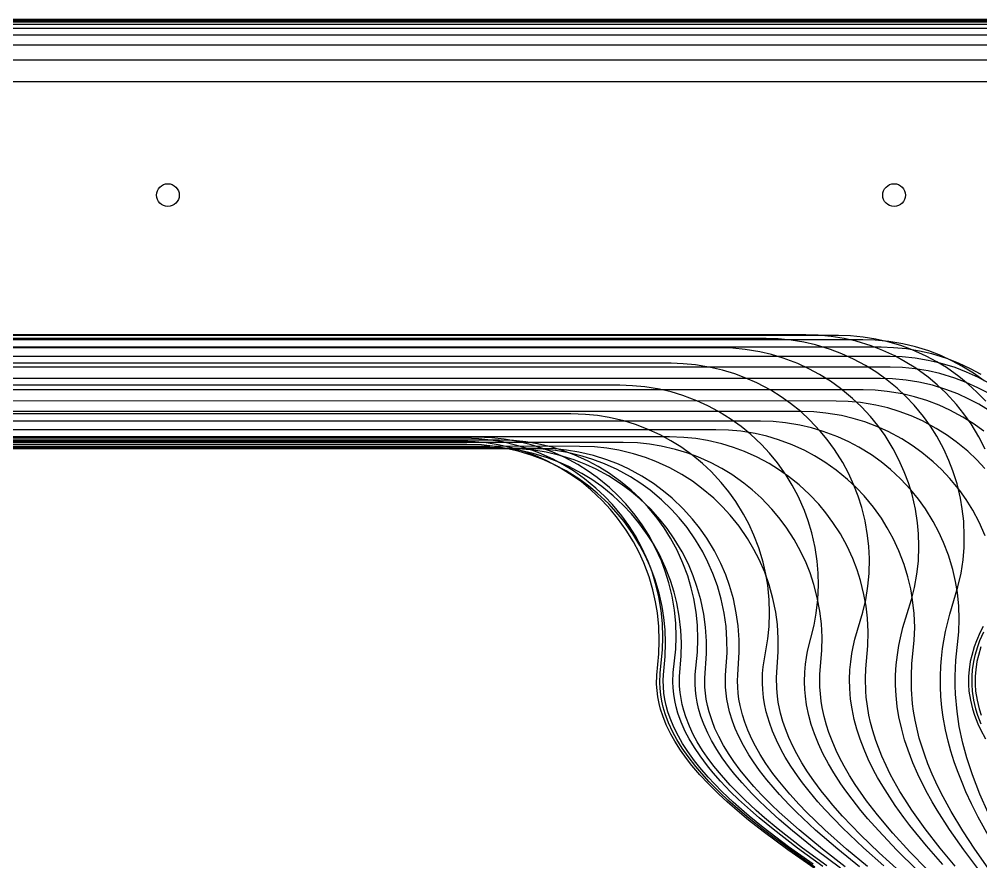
# Model space of a CAD drawing. Header units: millimetres. Extents: x -115 to 2139, y -188 to 1692.
# Drawn here: x 404.8 to 743.8, y 109.4 to 406.4 of the extents above; entities that cross this region are included whole.
import ezdxf

# ---------------------------------------------------------------- set-up
doc = ezdxf.new("R2010")
doc.units = ezdxf.units.MM
doc.layers.add('LABEL', color=7, linetype='Continuous')
doc.layers.add('OUTLINE', color=7, linetype='Continuous')

msp = doc.modelspace()

# ---------------------------------------------------------------- linework, layer by layer
at = {"layer": 'LABEL', "color": 9}
for points in [[(25.13794, 406.39973), (889.53203, 406.39753)], [(25.13794, 406.39973), (889.53203, 406.39753)], [(25.24987, 406.39971), (889.42007, 406.3975)], [(25.24987, 406.39971), (889.42007, 406.3975)], [(25.67179, 406.39915), (889.34009, 406.39157)], [(25.67179, 406.39915), (888.99807, 406.39695)], [(26.61032, 406.39538), (888.05935, 406.39318)], [(26.61032, 406.39538), (888.05935, 406.39318)], [(28.27214, 406.38008), (886.82437, 406.37112)], [(28.27214, 406.38008), (886.82437, 406.37112)], [(30.86388, 406.33421), (884.31711, 406.32387)], [(30.86388, 406.33421), (884.31711, 406.32387)], [(34.5922, 406.22121), (880.71045, 406.20888)], [(34.5922, 406.22121), (880.71045, 406.20888)], [(39.66375, 405.97844), (875.80455, 405.9634)], [(39.66375, 405.97844), (875.80455, 405.9634)], [(46.28518, 405.50699), (869.46397, 405.48683)], [(46.28518, 405.50699), (869.46397, 405.48683)], [(54.66313, 404.6597), (861.94883, 404.61579)], [(54.66313, 404.6597), (861.94883, 404.61579)], [(65.00427, 403.22761), (849.33574, 403.22787)], [(65.00427, 403.22761), (851.94605, 403.17815)], [(77.51524, 400.92451), (836.82477, 400.92478)], [(77.51524, 400.92451), (836.82477, 400.92478)], [(92.40269, 397.37), (821.93732, 397.37027)], [(92.40269, 397.37), (821.93732, 397.37027)], [(109.54604, 392.06779), (804.46674, 392.07095)], [(109.54604, 392.06779), (804.46674, 392.07095)], [(745.37815, 254.85418), (743.14925, 259.2199), (740.39697, 263.74781), (737.8782, 267.32137), (735.22465, 270.62831), (731.63236, 274.5235), (728.45746, 277.52925), (725.20308, 280.24701), (720.91229, 283.35605), (717.20631, 285.67559), (713.4793, 287.69712), (709.27133, 289.64516), (705.19277, 291.21992), (699.87481, 292.85444), (695.61586, 293.84228), (691.04017, 294.59397), (686.42476, 295.04102), (682.08783, 295.18807), (315.98346, 295.19246)], [(747.08641, 117.46853), (742.88287, 125.13537), (740.52101, 129.85526), (738.56378, 134.09785), (737.18847, 137.3202), (735.56716, 141.47093), (734.45179, 144.63283), (733.25293, 148.43217), (732.28745, 151.94101), (731.37178, 155.8758), (730.54355, 160.40328), (730.08151, 163.80643), (729.73212, 167.61262), (729.56796, 171.05952), (729.55686, 174.84882), (729.69965, 178.29871), (729.91379, 180.9995), (730.32885, 184.53999), (730.74719, 187.24467), (731.38838, 190.60145), (732.89024, 196.70737), (735.7681, 206.26854), (736.83853, 211.09366), (737.5481, 215.85364), (737.90932, 220.13086), (738.00383, 224.0323), (737.77491, 229.48976), (737.29975, 233.75582), (736.63583, 237.60151), (735.42622, 242.6613), (733.96989, 247.24823), (732.56484, 250.88911), (730.78196, 254.79377), (728.31116, 259.37196), (726.09154, 262.89358), (723.58524, 266.37834), (720.27347, 270.39042), (717.413, 273.41471), (714.27846, 276.34724), (710.25147, 279.64086), (706.85879, 282.05298), (703.21503, 284.32192), (698.97603, 286.60047), (694.82967, 288.48038), (690.81506, 289.99957), (685.58522, 291.57597), (681.39978, 292.52847), (676.90521, 293.25315), (672.37304, 293.6841), (668.11497, 293.82584), (303.65534, 293.83007)], [(745.59476, 271.71027), (742.45964, 274.97955), (739.4134, 277.78563), (736.10222, 280.4829), (731.66312, 283.61814), (728.35112, 285.64472), (724.58169, 287.65234), (719.62102, 289.87204), (715.61228, 291.34484), (711.01859, 292.69584), (706.85326, 293.6388), (702.38085, 294.3562), (697.87139, 294.7828), (693.63485, 294.92311), (326.93281, 294.9273)], [(744.99824, 278.91769), (741.2622, 281.58873), (737.12975, 284.13684), (733.65821, 285.9936), (729.72325, 287.80099), (725.4375, 289.45112), (720.80039, 290.88889), (716.33133, 291.94718), (711.41241, 292.76158), (706.57855, 293.21305), (702.21718, 293.34868), (335.76621, 293.34759)], [(743.07997, 106.49021), (737.80112, 113.54186), (732.7615, 120.75719), (728.39897, 127.59651), (726.65789, 130.54969), (724.4558, 134.53579), (721.62215, 140.23882), (719.87691, 144.22613), (718.16344, 148.70224), (716.96331, 152.35629), (715.9245, 156.10426), (714.95527, 160.53019), (714.38028, 164.09775), (713.96447, 168.01529), (713.78213, 171.64984), (713.79385, 175.19048), (713.99952, 178.82155), (714.39201, 182.38947), (714.90973, 185.62476), (715.45898, 188.32824), (716.37715, 192.01779), (719.4364, 201.8291), (720.46254, 206.03859), (721.30726, 210.82236), (721.7962, 215.39165), (721.98338, 220.63953), (721.84678, 224.97014), (721.48438, 228.89267), (720.7413, 233.69328), (719.55935, 238.80975), (718.30291, 242.95633), (716.83882, 246.89488), (714.97021, 251.09319), (712.9569, 254.92978), (710.06136, 259.62179), (707.53485, 263.14168), (704.87887, 266.39767), (701.75621, 269.7691), (698.61323, 272.75146), (694.3593, 276.25905), (690.83267, 278.77614), (686.92798, 281.19913), (683.22553, 283.18599), (679.28871, 284.99547), (674.1309, 286.94386), (669.98097, 288.1892), (665.8896, 289.1465), (660.7069, 289.99199), (656.39348, 290.40094), (651.89851, 290.54859), (290.41213, 290.54859)], [(743.9211, 281.17051), (740.18219, 283.20905), (735.95951, 285.17365), (731.86565, 286.76193), (726.52655, 288.41059), (722.24993, 289.40703), (717.65474, 290.1653), (713.0193, 290.61627), (708.66338, 290.76461), (342.26961, 290.76903)], [(730.37573, 108.41665), (724.61831, 115.03621), (718.84623, 122.16424), (716.70692, 124.98349), (713.68055, 129.19208), (711.68479, 132.148), (709.25048, 136.00556), (707.44155, 139.10424), (706.02133, 141.72224), (704.12306, 145.55836), (702.64879, 148.91408), (701.24765, 152.56552), (700.09786, 156.10388), (699.17261, 159.57979), (698.41406, 163.27402), (697.92597, 166.66923), (697.61674, 170.45969), (697.55384, 173.69275), (697.68427, 177.08366), (697.94257, 179.88197), (698.35134, 182.75768), (698.8, 185.1478), (699.43838, 187.90098), (702.23284, 197.33745), (703.24511, 201.77456), (704.00226, 206.5258), (704.4136, 211.05848), (704.51884, 216.25828), (704.32022, 220.5449), (703.9062, 224.42432), (703.02629, 229.55022), (701.86979, 234.22035), (700.57519, 238.31162), (699.07977, 242.19522), (697.18322, 246.33255), (695.14967, 250.11133), (692.23664, 254.73013), (689.70274, 258.19335), (687.21428, 261.19816), (683.46101, 265.16453), (680.30373, 268.07075), (676.76513, 270.93305), (673.373, 273.34387), (669.72992, 275.61157), (664.90613, 278.1709), (660.98581, 279.91605), (657.08767, 281.37318), (652.73359, 282.69844), (648.55693, 283.68334), (643.16827, 284.56734), (638.89585, 284.96849), (634.639, 285.11015), (277.07046, 285.11438)], [(746.67521, 278.1254), (742.97215, 280.11312), (738.79371, 282.02824), (734.74585, 283.57616), (729.47022, 285.18259), (725.2466, 286.15335), (720.70993, 286.89199), (716.13455, 287.33126), (711.83555, 287.47574), (345.58799, 287.48005)], [(746.49439, 274.52517), (742.81228, 276.48378), (738.6596, 278.37057), (734.63845, 279.89539), (729.39962, 281.47766), (725.20669, 282.43373), (720.70385, 283.16114), (716.1632, 283.59371), (711.89709, 283.73599), (345.50948, 283.74023)], [(747.1749, 268.18248), (743.0633, 270.69391), (739.61132, 272.52363), (735.70046, 274.30445), (731.44276, 275.9301), (726.83769, 277.34639), (722.01776, 278.46457), (717.51831, 279.19086), (712.72093, 279.63549), (708.39274, 279.76906), (341.86504, 279.76796)], [(721.24198, 106.60119), (714.25318, 113.49705), (707.72239, 120.38454), (704.01344, 124.57451), (701.55361, 127.50253), (698.45433, 131.41045), (696.27439, 134.34238), (694.49693, 136.87788), (691.99052, 140.73346), (690.10094, 143.93217), (688.16106, 147.58397), (686.564, 151.00083), (685.17936, 154.43013), (684.05667, 157.73361), (683.17317, 160.92095), (682.38948, 164.68681), (681.95999, 167.72464), (681.75679, 170.06814), (681.66142, 172.84044), (681.75493, 176.26638), (682.00536, 179.07221), (682.32845, 181.35981), (682.75448, 183.64025), (685.02874, 192.74208), (685.80187, 197.01895), (686.3577, 201.85996), (686.57334, 206.85962), (686.47737, 211.07341), (686.1099, 215.40403), (685.38567, 220.22273), (684.22145, 225.35994), (682.97759, 229.52433), (681.61879, 233.2348), (679.37367, 238.28922), (677.3364, 242.12834), (675.1342, 245.72217), (672.08176, 250.01505), (669.33038, 253.37946), (666.46544, 256.47097), (662.62956, 260.08099), (659.27118, 262.83972), (655.85503, 265.30857), (651.38502, 268.0952), (647.55037, 270.14086), (643.71598, 271.89094), (638.78586, 273.74572), (634.6242, 274.99867), (630.52084, 275.96186), (625.32252, 276.81257), (620.99586, 277.22406), (616.48697, 277.37262), (263.5731, 277.37371)], [(744.85966, 261.22731), (741.14968, 263.8924), (737.4979, 266.17589), (732.89719, 268.64191), (729.09074, 270.36148), (724.81851, 271.97847), (720.4499, 273.31334), (716.25877, 274.30541), (710.85087, 275.19588), (706.56292, 275.59998), (702.29048, 275.74268), (335.13608, 275.74694)], [(745.2253, 248.06554), (742.36216, 251.12797), (739.22118, 254.09821), (735.18179, 257.435), (731.77569, 259.87928), (728.1151, 262.17889), (723.26496, 264.77469), (719.32109, 266.54501), (715.02609, 268.14971), (711.01462, 269.36799), (706.80876, 270.36739), (701.3813, 271.26447), (697.07754, 271.67157), (692.78921, 271.81533), (325.27813, 271.81963)], [(745.40919, 224.31111), (743.26761, 229.09796), (740.96728, 233.36907), (738.67525, 237.03899), (736.39342, 240.24346), (732.90793, 244.50585), (729.94273, 247.65694), (727.07853, 250.35356), (723.03758, 253.69587), (719.62979, 256.14426), (715.96707, 258.44779), (711.11371, 261.04808), (707.16697, 262.82149), (702.86861, 264.42903), (698.85386, 265.64947), (694.64442, 266.65065), (689.21221, 267.54934), (684.9046, 267.95718), (680.61242, 268.1012), (312.91073, 268.1055)], [(709.62801, 107.95106), (702.46565, 114.31351), (695.05852, 121.35425), (688.86501, 127.78834), (686.39313, 130.55538), (683.25748, 134.28574), (680.97241, 137.20063), (679.1416, 139.69194), (676.82758, 143.09445), (674.85907, 146.28687), (673.41462, 148.87185), (671.7481, 152.21883), (670.3652, 155.44201), (669.26006, 158.49414), (668.18816, 162.22663), (667.57577, 165.06182), (667.21682, 167.33625), (666.94131, 170.09448), (666.84066, 172.34917), (666.90503, 175.73552), (667.09814, 178.05829), (667.3876, 180.21432), (668.75526, 188.03028), (669.19144, 192.3241), (669.37122, 197.15966), (669.23046, 201.73501), (668.70084, 206.93894), (668.05449, 210.80927), (667.08806, 215.01559), (665.57847, 220.02383), (663.84702, 224.54235), (662.04782, 228.46537), (660.19985, 231.9269), (657.44609, 236.37417), (655.00637, 239.77512), (652.28002, 243.12089), (648.71197, 246.94585), (645.65593, 249.80581), (642.32953, 252.55577), (638.08415, 255.61159), (634.52912, 257.82077), (630.73037, 259.86934), (625.97062, 262.03872), (622.05307, 263.51231), (617.92779, 264.78086), (612.8364, 265.98051), (608.70671, 266.66195), (604.41326, 267.10178), (599.28364, 267.29528), (250.29587, 267.29635)], [(746.43949, 126.66142), (743.49795, 133.25875), (740.88501, 139.98091), (738.90535, 146.00339), (737.4939, 151.18145), (736.23293, 157.07593), (735.42377, 162.36974), (734.884, 168.43831), (734.76992, 171.55968), (734.77067, 174.87313), (735.0571, 180.47433), (736.08151, 190.38913), (736.21413, 194.9645), (736.04741, 199.53875), (735.54344, 204.3511), (734.89685, 208.22119), (733.93019, 212.42725), (732.42036, 217.43515), (730.68873, 221.95335), (729.06307, 225.52447), (727.04133, 229.33733), (724.28749, 233.78425), (721.84773, 237.18492), (719.12137, 240.53041), (715.55334, 244.35504), (712.00283, 247.64237), (708.65481, 250.36563), (705.25189, 252.80224), (700.80243, 255.55197), (697.33945, 257.39683), (693.41507, 259.19253), (688.2748, 261.12595), (684.13978, 262.36164), (680.06365, 263.31148), (674.9008, 264.15035), (670.60421, 264.5561), (666.12691, 264.70258), (298.65191, 264.70365)], [(746.39903, 107.08584), (741.68494, 113.81847), (737.45341, 120.2606), (733.34925, 127.06281), (729.81207, 133.59992), (727.96096, 137.39909), (726.66598, 140.27342), (725.14729, 143.95857), (724.03466, 146.94748), (723.20152, 149.41183), (722.13473, 152.96879), (721.32999, 156.11169), (720.65113, 159.28371), (720.10093, 162.50465), (719.77022, 165.02213), (719.36253, 170.28893), (719.32632, 175.02126), (719.55057, 179.1483), (720.37209, 187.46137), (720.4999, 192.01823), (720.30252, 196.96328), (719.77197, 201.75295), (719.10596, 205.60353), (718.1203, 209.78712), (716.79951, 214.15004), (714.94895, 219.01952), (712.91364, 223.38757), (710.85355, 227.15984), (708.77792, 230.47078), (705.97434, 234.39026), (702.64327, 238.3953), (699.95801, 241.23431), (696.82224, 244.17386), (692.79292, 247.47551), (688.85302, 250.25032), (685.18827, 252.49611), (681.73972, 254.33407), (677.35689, 256.33735), (672.47399, 258.15221), (668.35435, 259.378), (664.29394, 260.32018), (659.15157, 261.15226), (654.87231, 261.55471), (650.41323, 261.70001), (283.25904, 261.70107)], [(685.36734, 106.95066), (675.80124, 113.5864), (667.10376, 120.01059), (661.96633, 124.05776), (658.74859, 126.71808), (654.37498, 130.53121), (651.47266, 133.21617), (647.6761, 136.97327), (644.80138, 140.05369), (641.95605, 143.37389), (640.06221, 145.78052), (637.95211, 148.71568), (635.94599, 151.84897), (634.50201, 154.41042), (632.91234, 157.68686), (631.67548, 160.81095), (630.93214, 163.13638), (630.39531, 165.23267), (629.94619, 167.53339), (629.65362, 169.77379), (629.50582, 171.99119), (629.53812, 175.12267), (630.28717, 182.74578), (630.45999, 187.32868), (630.3074, 192.30518), (629.81616, 197.12825), (629.17888, 201.00759), (628.22133, 205.2243), (626.84668, 209.87336), (624.9966, 214.77661), (623.37572, 218.35825), (621.35809, 222.18274), (618.82556, 226.3167), (615.76796, 230.57297), (613.27424, 233.61218), (610.33439, 236.78311), (606.32214, 240.54864), (602.97126, 243.28161), (599.78011, 245.57768), (595.67875, 248.16268), (591.05246, 250.62481), (587.4707, 252.24544), (583.43061, 253.78661), (578.41996, 255.32221), (573.69312, 256.39944), (569.4242, 257.08781), (565.51227, 257.47794), (560.37299, 257.67218), (205.29236, 257.67325)], [(685.30728, 107.52444), (676.05239, 114.01251), (667.21951, 120.61954), (662.1586, 124.66655), (658.96332, 127.35162), (654.67629, 131.15571), (651.80205, 133.86611), (648.09473, 137.61245), (645.44035, 140.5147), (643.34553, 142.97787), (640.64526, 146.44816), (638.57801, 149.41537), (636.65763, 152.52213), (635.26, 155.10239), (633.72776, 158.41415), (632.561, 161.54234), (631.86816, 163.87504), (631.37465, 165.98865), (630.97823, 168.28585), (630.73566, 170.52599), (630.63841, 172.62246), (630.73223, 175.81863), (631.60989, 184.2451), (631.7471, 188.54824), (631.59246, 193.37279), (631.13755, 197.91635), (630.30942, 202.80396), (629.16962, 207.49448), (627.88785, 211.60458), (626.49974, 215.26448), (624.34158, 220.01522), (622.02993, 224.25272), (619.73092, 227.89283), (617.28929, 231.27976), (613.95854, 235.29639), (611.27267, 238.14381), (608.13537, 241.09223), (604.10311, 244.40405), (600.15948, 247.18755), (596.49067, 249.44047), (593.03786, 251.28434), (588.04468, 253.53906), (584.00772, 255.03532), (580.26221, 256.17235), (575.18264, 257.36617), (571.06281, 258.04428), (566.77979, 258.48195), (561.66274, 258.67451), (208.62675, 258.67557)], [(688.17431, 107.72438), (679.17543, 114.21561), (670.58713, 120.82984), (665.68269, 124.87002), (662.56207, 127.5727), (658.41821, 131.36419), (655.61553, 134.09076), (652.03427, 137.82654), (649.44962, 140.74596), (647.41869, 143.21527), (644.81653, 146.67614), (642.81448, 149.65339), (640.96439, 152.75907), (639.61735, 155.34413), (638.14763, 158.65411), (637.03077, 161.78521), (636.39937, 164.00784), (635.90373, 166.22776), (635.54205, 168.47285), (635.31607, 170.73902), (635.23386, 172.83127), (635.34903, 176.09893), (636.23487, 184.37883), (636.38499, 188.68942), (636.24368, 193.52321), (635.8002, 198.0763), (634.98314, 202.97497), (633.85272, 207.67684), (632.57817, 211.79743), (631.19564, 215.4671), (629.04351, 220.23105), (626.73596, 224.48085), (624.43948, 228.13186), (621.99926, 231.52921), (618.6689, 235.55856), (615.98237, 238.4152), (612.84341, 241.37336), (608.59781, 244.85192), (605.40612, 247.13029), (601.7509, 249.42006), (597.14527, 251.89295), (592.72897, 253.86318), (589.05678, 255.23897), (584.93385, 256.50594), (579.84549, 257.7041), (575.71833, 258.38469), (571.42755, 258.82396), (566.30115, 259.01722), (215.28399, 259.01829)], [(694.29535, 107.18099), (685.69802, 113.65329), (677.47727, 120.24925), (672.77749, 124.27589), (669.77929, 126.97322), (665.79574, 130.75436), (663.09949, 133.47134), (659.63916, 137.20388), (657.15019, 140.10479), (655.18857, 142.56035), (652.64538, 146.0344), (650.71081, 148.97899), (648.87201, 152.12765), (647.55742, 154.68951), (646.12503, 157.93876), (645.14386, 160.61681), (644.33316, 163.38574), (643.82472, 165.60246), (643.44571, 167.815), (643.20909, 169.89725), (643.07963, 172.14449), (643.12703, 175.36732), (643.90437, 183.30084), (644.06584, 187.87724), (643.90195, 192.84588), (643.43925, 197.4017), (642.62431, 202.17334), (641.72795, 205.99504), (640.49016, 210.13136), (638.80818, 214.67048), (636.75564, 219.19832), (634.45038, 223.45489), (632.1553, 227.11193), (629.71587, 230.51504), (626.38574, 234.55141), (623.69885, 237.41314), (620.55899, 240.37667), (616.83305, 243.46699), (612.57182, 246.5041), (608.89613, 248.76918), (605.4361, 250.62311), (600.43148, 252.89026), (596.38457, 254.39485), (592.62937, 255.53826), (587.53617, 256.73881), (583.40495, 257.42076), (579.10989, 257.86092), (573.97833, 258.05457), (225.02154, 258.05564)], [(734.72247, 107.87116), (729.53493, 114.12509), (724.23146, 120.95197), (719.51745, 127.57607), (717.00154, 131.42555), (715.29446, 134.20546), (713.16515, 137.92578), (711.89905, 140.30445), (710.42639, 143.28003), (708.94014, 146.58138), (707.68717, 149.68928), (706.78707, 152.1858), (705.72687, 155.54875), (704.93555, 158.53383), (704.37398, 161.07636), (703.817, 164.27747), (703.43978, 167.35809), (703.26631, 169.55923), (703.1608, 173.95456), (703.30527, 177.43809), (704.02947, 185.51662), (704.11386, 190.43975), (703.86021, 195.22753), (703.36351, 199.47489), (702.63207, 203.55699), (701.37723, 208.58559), (700.19856, 212.29053), (698.66089, 216.28082), (696.65653, 220.63623), (694.28999, 224.95409), (691.69693, 228.98685), (689.16058, 232.42977), (686.67163, 235.41656), (683.38472, 238.90703), (679.76645, 242.24656), (676.02423, 245.24371), (672.52359, 247.69979), (669.21312, 249.73856), (664.98585, 252.00071), (660.49252, 254.01425), (656.60612, 255.46149), (652.51528, 256.70718), (647.4681, 257.88511), (643.37531, 258.55415), (639.12086, 258.98594), (634.03825, 259.17591), (267.47491, 259.17696)], [(684.73894, 108.48781), (675.98734, 114.71049), (667.0586, 121.497), (662.14413, 125.50263), (659.48595, 127.77395), (656.53602, 130.40241), (652.63381, 134.09032), (649.88886, 136.86513), (647.65022, 139.27102), (644.76242, 142.61421), (642.86052, 145.00591), (640.53613, 148.2101), (638.67969, 151.07441), (637.21527, 153.61204), (635.59947, 156.8382), (634.30723, 159.95839), (633.52252, 162.27207), (632.91086, 164.48544), (632.45816, 166.59123), (632.10627, 168.86549), (631.90334, 171.08419), (631.8398, 173.28069), (631.9042, 175.33135), (632.506, 181.73918), (632.66557, 186.59776), (632.50909, 191.19045), (632.08884, 195.50295), (631.47, 199.39343), (630.4137, 204.13517), (628.89873, 209.16332), (627.2695, 213.46017), (625.48094, 217.40673), (623.64051, 220.88978), (621.11147, 225.03753), (618.0559, 229.30846), (615.30386, 232.65519), (612.62209, 235.54083), (608.60746, 239.32029), (605.56537, 241.8232), (602.05881, 244.36845), (597.61141, 247.16095), (593.31873, 249.43531), (589.73105, 251.06239), (585.68383, 252.60975), (580.66385, 254.15155), (575.92782, 255.23317), (571.65037, 255.92436), (567.7305, 256.31608), (562.58069, 256.51112), (205.41097, 256.5122)], [(689.49126, 107.94019), (680.93073, 114.20778), (672.34925, 120.91316), (667.57068, 124.90867), (664.65112, 127.47104), (660.4784, 131.33913), (658.13739, 133.63751), (655.4563, 136.41519), (652.35865, 139.86447), (649.71768, 143.0728), (647.36735, 146.21264), (645.71332, 148.63985), (643.85531, 151.66764), (642.42486, 154.30492), (641.07371, 157.18029), (639.79724, 160.45859), (639.08828, 162.70551), (638.53669, 164.85745), (638.12162, 166.94823), (637.81776, 169.11104), (637.63824, 171.29686), (637.6177, 174.66771), (638.20784, 182.03538), (638.28917, 186.56456), (638.07734, 191.08952), (637.51653, 195.97523), (636.63914, 200.68274), (635.69789, 204.45006), (634.4171, 208.52453), (632.69452, 212.99255), (630.48789, 217.67509), (628.41551, 221.40966), (626.33202, 224.6865), (623.28349, 228.87002), (620.62501, 232.04628), (617.68972, 235.14883), (614.18494, 238.41181), (610.15105, 241.65574), (606.65287, 244.10615), (603.12222, 246.27196), (598.53814, 248.67644), (594.99202, 250.25872), (590.9947, 251.76313), (586.03998, 253.26183), (581.3682, 254.31301), (577.53515, 254.93456), (573.28589, 255.3653), (568.20953, 255.5548), (208.97774, 255.55585)], [(695.98548, 107.65303), (687.96395, 113.83875), (679.73425, 120.60431), (672.74528, 126.84967), (670.00834, 129.47161), (666.38787, 133.14239), (663.83622, 135.90233), (661.7523, 138.29271), (659.03061, 141.64631), (656.77814, 144.68118), (655.08662, 147.17012), (653.08884, 150.42945), (651.41723, 153.54064), (650.08283, 156.41019), (649.05124, 159.01696), (648.00439, 162.25844), (647.43509, 164.5086), (647.01147, 166.66371), (646.70677, 168.82385), (646.52221, 170.98945), (646.4731, 174.15842), (647.05232, 182.77682), (647.05347, 187.17629), (646.73281, 192.09842), (646.1081, 196.72254), (645.08273, 201.68332), (643.739, 206.42932), (642.4115, 210.2025), (640.69896, 214.25498), (638.48645, 218.66348), (635.74629, 223.23755), (633.23336, 226.84872), (630.7511, 229.98521), (627.45486, 233.65467), (623.60597, 237.34475), (620.54422, 239.91864), (617.00891, 242.5372), (612.51784, 245.41137), (608.17665, 247.75322), (604.54476, 249.42909), (600.44427, 251.02324), (595.35444, 252.61204), (590.54951, 253.72685), (586.20812, 254.43934), (582.22866, 254.84318), (576.99989, 255.04425), (215.83148, 255.04536)], [(703.87134, 107.70653), (696.46392, 113.87304), (688.82257, 120.65544), (682.36242, 126.88927), (679.80995, 129.53025), (676.47818, 133.17899), (672.32858, 138.14728), (670.4838, 140.56159), (668.00734, 144.07441), (666.0104, 147.21568), (664.33201, 150.15738), (663.07003, 152.62695), (661.65647, 155.78218), (660.57838, 158.61887), (659.75227, 161.2399), (658.94792, 164.49804), (658.55458, 166.6532), (658.27149, 168.81337), (658.09981, 170.97894), (658.04062, 173.15011), (658.09483, 175.32552), (658.63036, 183.22732), (658.6084, 187.61198), (658.26405, 192.51594), (657.61924, 197.12151), (656.57467, 202.06094), (655.2149, 206.78518), (653.87633, 210.54022), (652.15368, 214.57238), (649.93231, 218.95791), (647.18558, 223.50719), (644.66947, 227.09816), (642.1861, 230.21664), (638.89062, 233.86455), (635.04522, 237.53243), (631.98772, 240.09053), (628.45869, 242.69278), (624.32062, 245.34679), (619.64669, 247.8756), (616.02455, 249.5406), (611.93583, 251.12433), (607.24587, 252.59799), (602.07177, 253.81007), (597.74454, 254.51781), (593.77828, 254.91895), (588.56701, 255.11867), (225.64313, 255.11978)], [(715.30328, 105.93771), (708.01717, 112.54958), (701.40689, 118.9162), (695.1084, 125.47751), (691.67861, 129.34217), (689.74026, 131.64614), (687.52381, 134.41561), (684.91497, 137.90232), (682.74145, 141.05047), (680.68948, 144.29716), (678.90324, 147.41929), (677.60643, 149.92631), (676.12449, 153.14726), (674.90765, 156.22006), (674.01533, 158.86605), (673.21225, 161.75638), (672.40701, 165.65789), (672.10408, 167.81116), (671.87338, 170.4444), (671.80158, 174.32749), (672.41714, 183.40239), (672.42415, 188.06419), (672.09725, 192.98156), (671.5084, 197.33754), (670.53112, 202.16789), (669.1731, 207.04349), (667.61343, 211.43688), (665.64766, 215.95607), (663.8284, 219.51435), (661.59073, 223.29775), (658.57273, 227.68778), (655.48622, 231.52977), (652.79411, 234.48334), (649.63908, 237.5439), (645.35929, 241.14536), (642.13437, 243.50563), (638.43449, 245.87886), (634.12161, 248.26349), (629.28045, 250.48697), (625.54779, 251.91465), (621.35353, 253.22975), (616.17345, 254.47371), (611.96962, 255.18043), (607.59776, 255.63662), (602.37358, 255.83734), (237.93782, 255.83845)], [(724.77819, 106.7307), (718.7829, 112.90647), (712.75898, 119.49825), (707.37851, 125.87662), (703.50615, 130.88938), (699.49413, 136.64239), (697.53414, 139.74875), (695.60201, 143.08151), (693.98663, 146.14511), (692.79382, 148.63073), (691.36165, 151.9679), (690.24629, 154.96177), (689.42313, 157.51652), (688.58807, 160.61585), (687.92128, 163.77966), (687.5644, 166.01612), (687.26801, 168.62281), (687.10968, 171.07234), (687.11458, 175.44419), (687.78244, 184.01964), (687.84239, 188.52522), (687.59333, 193.2822), (687.05762, 197.75642), (686.15142, 202.56378), (684.94556, 207.17212), (683.61308, 211.20642), (682.18594, 214.79588), (680.27704, 218.87755), (677.98048, 223.05087), (675.17968, 227.37186), (672.63907, 230.7772), (670.14943, 233.73061), (666.40181, 237.62756), (663.25468, 240.48181), (660.24435, 242.90231), (656.03604, 245.86972), (652.5177, 248.01403), (648.7627, 250.00178), (644.06298, 252.10606), (640.19842, 253.53502), (636.13166, 254.76489), (631.11537, 255.92776), (627.04836, 256.58821), (622.82113, 257.01445), (617.77134, 257.20197), (252.12051, 257.20301)], [(744.66149, 192.31352), (743.62104, 190.28046), (742.27653, 187.23346), (741.49883, 185.13455), (740.60864, 182.14927), (740.12096, 179.9923), (739.67254, 177.05116), (739.49782, 174.85796), (739.48249, 171.93065), (739.65184, 169.54065), (740.13744, 166.32364), (740.8524, 163.34501), (741.57348, 161.05118), (742.74816, 158.02821), (743.6943, 155.97061), (745.4323, 152.70256)], [(744.7425, 190.28077), (743.40625, 187.23243), (742.63426, 185.13512), (741.74929, 182.14761), (741.26539, 179.99313), (740.81952, 177.04902), (740.64623, 174.85892), (740.63104, 171.9284), (740.79896, 169.5428), (741.28145, 166.32443), (741.99231, 163.34347), (742.70779, 161.05245), (743.87537, 158.02781)], [(743.8274, 185.13572), (742.94792, 182.14586), (742.46799, 179.99399), (742.0248, 177.04677), (741.853, 174.85993), (741.83796, 171.92605), (742.0044, 169.54506), (742.4836, 166.32527), (743.19015, 163.34184), (743.89976, 161.05379)]]:
    msp.add_lwpolyline(points, dxfattribs=at)
at = {"layer": 'OUTLINE', "color": 7}
for points in [[(129.8064, 384.39683), (784.20638, 384.4)], [(129.8064, 384.39683), (784.20638, 384.4)], [(701.02492, 107.63339), (693.38854, 113.80628), (685.52758, 120.57996), (678.86802, 126.81699), (676.24615, 129.44927), (672.80393, 133.10653), (668.37121, 138.2667), (665.77803, 141.6143), (663.62751, 144.64937), (662.01488, 147.13446), (660.10102, 150.40428), (658.51301, 153.4984), (657.22237, 156.4052), (656.24145, 159.00151), (655.23473, 162.26587), (654.69659, 164.49566), (654.29153, 166.65209), (654.00011, 168.81297), (653.82344, 170.97867), (653.76252, 173.14934), (653.81281, 175.21815), (654.34602, 183.08664), (654.32535, 187.47214), (653.98231, 192.37711), (653.33861, 196.98371), (652.2951, 201.92433), (650.93622, 206.64978), (649.35124, 211.02253), (647.59673, 215.04182), (645.78057, 218.59142), (643.27321, 222.82103), (640.23064, 227.17921), (637.48167, 230.59625), (634.79664, 233.54391), (631.26601, 236.96606), (627.1852, 240.37164), (623.96425, 242.72186), (620.26975, 245.08484), (615.60786, 247.63783), (611.13172, 249.67267), (607.02972, 251.22399), (603.22083, 252.40316), (598.05192, 253.64148), (593.85744, 254.34499), (589.49547, 254.7991), (584.28323, 254.9989), (237.47891, 255)], [(701.02492, 107.63339), (693.38854, 113.80628), (685.52758, 120.57996), (678.86802, 126.81699), (676.24615, 129.44927), (672.80393, 133.10653), (668.37121, 138.2667), (665.77803, 141.6143), (663.62751, 144.64937), (662.01488, 147.13446), (660.10102, 150.40428), (658.51301, 153.4984), (657.22237, 156.4052), (656.24145, 159.00151), (655.23473, 162.26587), (654.69659, 164.49566), (654.29153, 166.65209), (654.00011, 168.81297), (653.82344, 170.97867), (653.76252, 173.14934), (653.81281, 175.21815), (654.34602, 183.08664), (654.32535, 187.47214), (653.98231, 192.37711), (653.33861, 196.98371), (652.2951, 201.92433), (650.93622, 206.64978), (649.35124, 211.02253), (647.59673, 215.04182), (645.78057, 218.59142), (643.27321, 222.82103), (640.23064, 227.17921), (637.48167, 230.59625), (634.79664, 233.54391), (631.26601, 236.96606), (627.1852, 240.37164), (623.96425, 242.72186), (620.26975, 245.08484), (615.60786, 247.63783), (611.13172, 249.67267), (607.02972, 251.22399), (603.22083, 252.40316), (598.05192, 253.64148), (593.85744, 254.34499), (589.49547, 254.7991), (584.28323, 254.9989), (237.47891, 255)]]:
    msp.add_lwpolyline(points, dxfattribs=at)
at = {"layer": 'OUTLINE'}
for centre in [(457.2, 344.4), (713.232, 344.4)]:
    msp.add_circle(centre, 4, dxfattribs=at)

doc.saveas('drawing.dxf')
